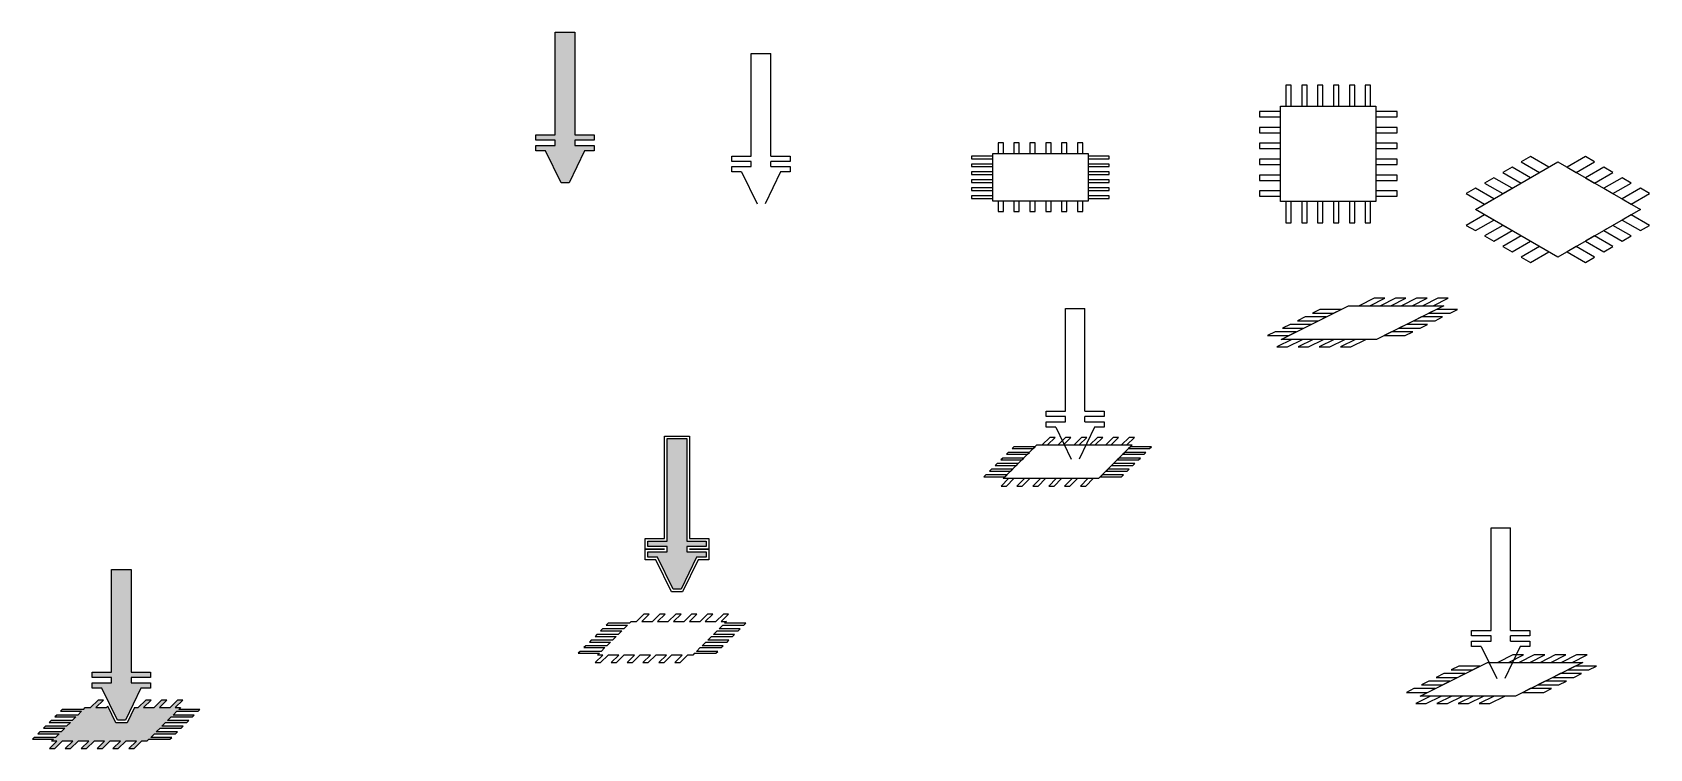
# Model space of a CAD drawing. Header units: millimetres. Extents: x -236 to 70, y -101 to 34.
import ezdxf

# ---------------------------------------------------------------- set-up
doc = ezdxf.new("R2010")
doc.units = ezdxf.units.MM
doc.layers.add('TETE', color=5, linetype='Continuous', true_color=0x0000ff)

# ---------------------------------------------------------------- blocks, each defined once
blk = doc.blocks.new('bloc 1')
for p, q in [((2, 24), (1, 24)), ((1, 24), (1, 20)), ((2, 20), (2, 24)), ((5, 24), (4, 24)), ((4, 24), (4, 20)), ((5, 20), (5, 24)), ((8, 24), (7, 24)), ((7, 24), (7, 20)), ((8, 20), (8, 24)), ((11, 24), (10, 24)), ((10, 24), (10, 20)), ((11, 20), (11, 24)), ((14, 24), (13, 24)), ((13, 24), (13, 20)), ((14, 20), (14, 24)), ((17, 24), (16, 24)), ((16, 24), (16, 20)), ((17, 20), (17, 24)), ((0, 19), (-4, 19)), ((-4, 19), (-4, 18)), ((0, 18), (0, 19)), ((1, 20), (2, 20)), ((4, 20), (5, 20)), ((7, 20), (8, 20)), ((10, 20), (11, 20)), ((13, 20), (14, 20)), ((16, 20), (17, 20)), ((22, 19), (18, 19)), ((18, 19), (18, 18)), ((22, 18), (22, 19)), ((-4, 18), (0, 18)), ((0, 16), (-4, 16)), ((-4, 16), (-4, 15)), ((0, 15), (0, 16)), ((18, 18), (22, 18)), ((22, 16), (18, 16)), ((18, 16), (18, 15)), ((22, 15), (22, 16)), ((-4, 15), (0, 15)), ((0, 13), (-4, 13)), ((-4, 13), (-4, 12)), ((0, 12), (0, 13)), ((18, 15), (22, 15)), ((22, 13), (18, 13)), ((18, 13), (18, 12)), ((22, 12), (22, 13)), ((-4, 12), (0, 12)), ((0, 10), (-4, 10)), ((-4, 10), (-4, 9)), ((0, 9), (0, 10)), ((18, 12), (22, 12)), ((22, 10), (18, 10)), ((18, 10), (18, 9)), ((22, 9), (22, 10)), ((-4, 9), (0, 9)), ((0, 7), (-4, 7)), ((-4, 7), (-4, 6)), ((0, 6), (0, 7)), ((18, 9), (22, 9)), ((22, 7), (18, 7)), ((18, 7), (18, 6)), ((22, 6), (22, 7)), ((-4, 6), (0, 6)), ((0, 4), (-4, 4)), ((-4, 4), (-4, 3)), ((0, 3), (0, 4)), ((18, 6), (22, 6)), ((22, 4), (18, 4)), ((18, 4), (18, 3)), ((22, 3), (22, 4)), ((-4, 3), (0, 3)), ((2, 2), (1, 2)), ((1, 2), (1, -2)), ((2, -2), (2, 2)), ((5, 2), (4, 2)), ((4, 2), (4, -2)), ((5, -2), (5, 2)), ((8, 2), (7, 2)), ((7, 2), (7, -2)), ((8, -2), (8, 2)), ((11, 2), (10, 2)), ((10, 2), (10, -2)), ((11, -2), (11, 2)), ((14, 2), (13, 2)), ((13, 2), (13, -2)), ((14, -2), (14, 2)), ((17, 2), (16, 2)), ((16, 2), (16, -2)), ((17, -2), (17, 2)), ((18, 3), (22, 3)), ((1, -2), (2, -2)), ((4, -2), (5, -2)), ((7, -2), (8, -2)), ((10, -2), (11, -2)), ((13, -2), (14, -2)), ((16, -2), (17, -2))]:
    blk.add_line(p, q)
at = {"flags": 128}
blk.add_lwpolyline([(18, 20), (18, 2), (0, 2), (0, 20)], close=True, dxfattribs=at)
blk = doc.blocks.new('bloc 3')
for p, q in [((12.42, 7.42), (11.01, 6.01)), ((12.01, 6.01), (13.42, 7.42)), ((13.42, 7.42), (12.42, 7.42)), ((15.42, 7.42), (14.01, 6.01)), ((15.01, 6.01), (16.42, 7.42)), ((16.42, 7.42), (15.42, 7.42)), ((18.42, 7.42), (17.01, 6.01)), ((18.01, 6.01), (19.42, 7.42)), ((19.42, 7.42), (18.42, 7.42)), ((21.42, 7.42), (20.01, 6.01)), ((21.01, 6.01), (22.42, 7.42)), ((22.42, 7.42), (21.42, 7.42)), ((24.42, 7.42), (23.01, 6.01)), ((24.01, 6.01), (25.42, 7.42)), ((25.42, 7.42), (24.42, 7.42)), ((27.42, 7.42), (26.01, 6.01)), ((27.01, 6.01), (28.42, 7.42)), ((28.42, 7.42), (27.42, 7.42)), ((3.54, 3.54), (3.18, 3.18)), ((3.18, 3.18), (7.18, 3.18)), ((7.54, 3.54), (3.54, 3.54)), ((4.6, 4.6), (4.24, 4.24)), ((4.24, 4.24), (8.24, 4.24)), ((8.6, 4.6), (4.6, 4.6)), ((5.66, 5.66), (5.3, 5.3)), ((5.3, 5.3), (9.3, 5.3)), ((9.66, 5.66), (5.66, 5.66)), ((25.18, 3.18), (29.18, 3.18)), ((29.54, 3.54), (25.54, 3.54)), ((26.24, 4.24), (30.24, 4.24)), ((30.6, 4.6), (26.6, 4.6)), ((27.3, 5.3), (31.3, 5.3)), ((31.66, 5.66), (27.66, 5.66)), ((29.18, 3.18), (29.54, 3.54)), ((30.24, 4.24), (30.6, 4.6)), ((31.3, 5.3), (31.66, 5.66)), ((0.35, 0.35), (0, 0)), ((0, 0), (4, 0)), ((4.35, 0.35), (0.35, 0.35)), ((1.41, 1.41), (1.06, 1.06)), ((1.06, 1.06), (5.06, 1.06)), ((5.41, 1.41), (1.41, 1.41)), ((2.47, 2.47), (2.12, 2.12)), ((2.12, 2.12), (6.12, 2.12)), ((6.47, 2.47), (2.47, 2.47)), ((22, 0), (26, 0)), ((26.35, 0.35), (22.35, 0.35)), ((23.06, 1.06), (27.06, 1.06)), ((27.41, 1.41), (23.41, 1.41)), ((24.12, 2.12), (28.12, 2.12)), ((28.47, 2.47), (24.47, 2.47)), ((26, 0), (26.35, 0.35)), ((27.06, 1.06), (27.41, 1.41)), ((28.12, 2.12), (28.47, 2.47)), ((4.65, -0.35), (3.23, -1.77)), ((3.23, -1.77), (4.23, -1.77)), ((4.23, -1.77), (5.65, -0.35)), ((7.65, -0.35), (6.23, -1.77)), ((6.23, -1.77), (7.23, -1.77)), ((7.23, -1.77), (8.65, -0.35)), ((10.65, -0.35), (9.23, -1.77)), ((9.23, -1.77), (10.23, -1.77)), ((10.23, -1.77), (11.65, -0.35)), ((13.65, -0.35), (12.23, -1.77)), ((12.23, -1.77), (13.23, -1.77)), ((13.23, -1.77), (14.65, -0.35)), ((16.65, -0.35), (15.23, -1.77)), ((15.23, -1.77), (16.23, -1.77)), ((16.23, -1.77), (17.65, -0.35)), ((19.65, -0.35), (18.23, -1.77)), ((18.23, -1.77), (19.23, -1.77)), ((19.23, -1.77), (20.65, -0.35))]:
    blk.add_line(p, q)
at = {"flags": 128}
for points in [[(6.47, 2.47), (7.18, 3.18)], [(7.54, 3.54), (8.24, 4.24)], [(8.6, 4.6), (9.3, 5.3)], [(9.66, 5.66), (10.01, 6.01), (11.01, 6.01)], [(12.01, 6.01), (14.01, 6.01)], [(15.01, 6.01), (17.01, 6.01)], [(18.01, 6.01), (20.01, 6.01)], [(21.01, 6.01), (23.01, 6.01)], [(24.01, 6.01), (26.01, 6.01)], [(25.18, 3.18), (24.47, 2.47)], [(26.24, 4.24), (25.54, 3.54)], [(27.3, 5.3), (26.6, 4.6)], [(27.01, 6.01), (28.01, 6.01), (27.66, 5.66)], [(4.65, -0.35), (3.65, -0.35), (4, 0)], [(4.35, 0.35), (5.06, 1.06)], [(5.41, 1.41), (6.12, 2.12)], [(22, 0), (21.65, -0.35), (20.65, -0.35)], [(23.06, 1.06), (22.35, 0.35)], [(24.12, 2.12), (23.41, 1.41)], [(7.65, -0.35), (5.65, -0.35)], [(10.65, -0.35), (8.65, -0.35)], [(13.65, -0.35), (11.65, -0.35)], [(16.65, -0.35), (14.65, -0.35)], [(19.65, -0.35), (17.65, -0.35)]]:
    blk.add_lwpolyline(points, dxfattribs=at)
blk = doc.blocks.new('bloc 2')
for p, q in [((-2.59, 28.46), (1.1, 28.46)), ((-2.59, 9.05), (-2.59, 28.46)), ((1.1, 9.05), (1.1, 28.46)), ((-6.25, 9.05), (-2.59, 9.05)), ((-6.25, 8.05), (-6.25, 9.05)), ((-2.59, 8.05), (-6.25, 8.05)), ((-6.25, 7.05), (-2.59, 7.05)), ((-6.25, 6.05), (-6.25, 7.05)), ((-2.59, 7.05), (-2.59, 8.05)), ((1.1, 9.05), (4.75, 9.05)), ((4.75, 8.05), (1.1, 8.05)), ((1.1, 7.05), (1.1, 8.05)), ((1.1, 7.05), (4.75, 7.05)), ((4.75, 9.05), (4.75, 8.05)), ((4.75, 7.05), (4.75, 6.05)), ((-4.42, 6.05), (-6.25, 6.05)), ((-4.42, 6.05), (-1.49, 0)), ((2.93, 6.05), (0, 0)), ((4.75, 6.05), (2.93, 6.05))]:
    blk.add_line(p, q)

msp = doc.modelspace()

# ---------------------------------------------------------------- hatches: boundary and pattern name
for points in [[(-133.34, 33.98), (-133.34, 14.58), (-129.68, 14.58), (-129.68, 13.58), (-133.34, 13.58), (-133.34, 12.58), (-129.68, 12.58), (-129.68, 11.58), (-131.51, 11.58), (-134.44, 5.52), (-135.93, 5.52), (-138.86, 11.58), (-140.68, 11.58), (-140.68, 12.58), (-137.03, 12.58), (-137.03, 13.58), (-140.68, 13.58), (-140.68, 14.58), (-137.03, 14.58), (-137.03, 33.98)], [(-112.18, -42.82), (-112.18, -62.22), (-108.53, -62.22), (-108.53, -63.22), (-112.18, -63.22), (-112.18, -64.22), (-108.53, -64.22), (-108.53, -65.22), (-110.35, -65.22), (-113.28, -71.28), (-114.78, -71.28), (-117.7, -65.22), (-119.53, -65.22), (-119.53, -64.22), (-115.88, -64.22), (-115.88, -63.22), (-119.53, -63.22), (-119.53, -62.22), (-115.88, -62.22), (-115.88, -42.82)], [(-217.15, -67.54), (-217.15, -86.95), (-213.5, -86.95), (-213.5, -87.95), (-217.15, -87.95), (-217.15, -88.95), (-213.5, -88.95), (-213.5, -89.95), (-215.33, -89.95), (-218.25, -96), (-219.75, -96), (-222.67, -89.95), (-224.5, -89.95), (-224.5, -88.95), (-220.85, -88.95), (-220.85, -87.95), (-224.5, -87.95), (-224.5, -86.95), (-220.85, -86.95), (-220.85, -67.54)], [(-214.82, -93.63), (-213.4, -92.22), (-214.4, -92.22), (-215.82, -93.63), (-216.55, -93.63), (-217.94, -96.5), (-220.06, -96.5), (-221.57, -93.38), (-221.82, -93.63), (-223.82, -93.63), (-222.4, -92.22), (-223.4, -92.22), (-224.82, -93.63), (-225.82, -93.63), (-226.17, -93.99), (-230.17, -93.99), (-230.53, -94.34), (-226.53, -94.34), (-227.23, -95.05), (-231.23, -95.05), (-231.59, -95.4), (-227.59, -95.4), (-228.29, -96.11), (-232.29, -96.11), (-232.65, -96.46), (-228.65, -96.46), (-229.35, -97.17), (-233.35, -97.17), (-233.71, -97.52), (-229.71, -97.52), (-230.41, -98.23), (-234.41, -98.23), (-234.77, -98.58), (-230.77, -98.58), (-231.47, -99.29), (-235.47, -99.29), (-235.83, -99.64), (-231.83, -99.64), (-232.18, -100), (-231.18, -100), (-232.6, -101.41), (-231.6, -101.41), (-230.18, -100), (-228.18, -100), (-229.6, -101.41), (-228.6, -101.41), (-227.18, -100), (-225.18, -100), (-226.6, -101.41), (-225.6, -101.41), (-224.18, -100), (-222.18, -100), (-223.6, -101.41), (-222.6, -101.41), (-221.18, -100), (-219.18, -100), (-220.6, -101.41), (-219.6, -101.41), (-218.18, -100), (-216.18, -100), (-217.6, -101.41), (-216.6, -101.41), (-215.18, -100), (-214.18, -100), (-213.83, -99.64), (-209.83, -99.64), (-209.47, -99.29), (-213.47, -99.29), (-212.77, -98.58), (-208.77, -98.58), (-208.41, -98.23), (-212.41, -98.23), (-211.71, -97.52), (-207.71, -97.52), (-207.35, -97.17), (-211.35, -97.17), (-210.65, -96.46), (-206.65, -96.46), (-206.29, -96.11), (-210.29, -96.11), (-209.59, -95.4), (-205.59, -95.4), (-205.23, -95.05), (-209.23, -95.05), (-208.53, -94.34), (-204.53, -94.34), (-204.17, -93.99), (-208.17, -93.99), (-207.82, -93.63), (-208.82, -93.63), (-207.4, -92.22), (-208.4, -92.22), (-209.82, -93.63), (-211.82, -93.63), (-210.4, -92.22), (-211.4, -92.22), (-212.82, -93.63)]]:
    msp.add_hatch(color=256).paths.add_polyline_path(points, flags=0)

# ---------------------------------------------------------------- linework, layer by layer
for p, q in [((-43.61, -42.59), (-45.03, -44)), ((-44.03, -44), (-42.61, -42.59)), ((-42.61, -42.59), (-43.61, -42.59)), ((-40.61, -42.59), (-42.03, -44)), ((-41.03, -44), (-39.61, -42.59)), ((-39.61, -42.59), (-40.61, -42.59)), ((-37.61, -42.59), (-39.03, -44)), ((-38.03, -44), (-36.61, -42.59)), ((-36.61, -42.59), (-37.61, -42.59)), ((-34.61, -42.59), (-36.03, -44)), ((-35.03, -44), (-33.61, -42.59)), ((-33.61, -42.59), (-34.61, -42.59)), ((-31.61, -42.59), (-33.03, -44)), ((-32.03, -44), (-30.61, -42.59)), ((-30.61, -42.59), (-31.61, -42.59)), ((-28.61, -42.59), (-30.03, -44)), ((-29.03, -44), (-27.61, -42.59)), ((-27.61, -42.59), (-28.61, -42.59)), ((-51.44, -45.42), (-51.8, -45.77)), ((-51.8, -45.77), (-47.8, -45.77)), ((-47.44, -45.42), (-51.44, -45.42)), ((-50.38, -44.36), (-50.74, -44.71)), ((-50.74, -44.71), (-46.74, -44.71)), ((-46.38, -44.36), (-50.38, -44.36)), ((-47.8, -45.77), (-47.44, -45.42)), ((-46.74, -44.71), (-46.38, -44.36)), ((-45.03, -44), (-44.03, -44)), ((-42.03, -44), (-41.03, -44)), ((-39.03, -44), (-38.03, -44)), ((-36.03, -44), (-35.03, -44)), ((-33.03, -44), (-32.03, -44)), ((-30.03, -44), (-29.03, -44)), ((-29.44, -45.42), (-29.8, -45.77)), ((-29.8, -45.77), (-25.8, -45.77)), ((-25.44, -45.42), (-29.44, -45.42)), ((-28.38, -44.36), (-28.74, -44.71)), ((-28.74, -44.71), (-24.74, -44.71)), ((-24.38, -44.36), (-28.38, -44.36)), ((-25.8, -45.77), (-25.44, -45.42)), ((-24.74, -44.71), (-24.38, -44.36)), ((-54.62, -48.6), (-54.98, -48.95)), ((-50.62, -48.6), (-54.62, -48.6)), ((-53.56, -47.54), (-53.92, -47.89)), ((-53.92, -47.89), (-49.92, -47.89)), ((-49.56, -47.54), (-53.56, -47.54)), ((-52.5, -46.48), (-52.86, -46.83)), ((-52.86, -46.83), (-48.86, -46.83)), ((-48.5, -46.48), (-52.5, -46.48)), ((-50.98, -48.95), (-50.62, -48.6)), ((-49.92, -47.89), (-49.56, -47.54)), ((-48.86, -46.83), (-48.5, -46.48)), ((-32.62, -48.6), (-32.98, -48.95)), ((-28.62, -48.6), (-32.62, -48.6)), ((-31.56, -47.54), (-31.92, -47.89)), ((-31.92, -47.89), (-27.92, -47.89)), ((-27.56, -47.54), (-31.56, -47.54)), ((-30.5, -46.48), (-30.86, -46.83)), ((-30.86, -46.83), (-26.86, -46.83)), ((-26.5, -46.48), (-30.5, -46.48)), ((-28.98, -48.95), (-28.62, -48.6)), ((-27.92, -47.89), (-27.56, -47.54)), ((-26.86, -46.83), (-26.5, -46.48)), ((-55.69, -49.66), (-56.04, -50.01)), ((-56.04, -50.01), (-52.04, -50.01)), ((-51.69, -49.66), (-55.69, -49.66)), ((-54.98, -48.95), (-50.98, -48.95)), ((-51.39, -50.37), (-52.81, -51.78)), ((-52.81, -51.78), (-51.81, -51.78)), ((-52.04, -50.01), (-51.69, -49.66)), ((-51.81, -51.78), (-50.39, -50.37)), ((-50.39, -50.37), (-51.39, -50.37)), ((-48.39, -50.37), (-49.81, -51.78)), ((-49.81, -51.78), (-48.81, -51.78)), ((-48.81, -51.78), (-47.39, -50.37)), ((-47.39, -50.37), (-48.39, -50.37)), ((-45.39, -50.37), (-46.81, -51.78)), ((-46.81, -51.78), (-45.81, -51.78)), ((-45.81, -51.78), (-44.39, -50.37)), ((-44.39, -50.37), (-45.39, -50.37)), ((-42.39, -50.37), (-43.81, -51.78)), ((-43.81, -51.78), (-42.81, -51.78)), ((-42.81, -51.78), (-41.39, -50.37)), ((-41.39, -50.37), (-42.39, -50.37)), ((-39.39, -50.37), (-40.81, -51.78)), ((-40.81, -51.78), (-39.81, -51.78)), ((-39.81, -51.78), (-38.39, -50.37)), ((-38.39, -50.37), (-39.39, -50.37)), ((-36.39, -50.37), (-37.81, -51.78)), ((-37.81, -51.78), (-36.81, -51.78)), ((-36.81, -51.78), (-35.39, -50.37)), ((-35.39, -50.37), (-36.39, -50.37)), ((-33.69, -49.66), (-34.04, -50.01)), ((-34.04, -50.01), (-30.04, -50.01)), ((-29.69, -49.66), (-33.69, -49.66)), ((-32.98, -48.95), (-28.98, -48.95)), ((-30.04, -50.01), (-29.69, -49.66)), ((-230.17, -93.99), (-230.53, -94.34)), ((-230.53, -94.34), (-226.53, -94.34)), ((-226.17, -93.99), (-230.17, -93.99)), ((-223.4, -92.22), (-224.82, -93.63)), ((-223.82, -93.63), (-222.4, -92.22)), ((-222.4, -92.22), (-223.4, -92.22)), ((-221.57, -93.38), (-221.82, -93.63)), ((-214.4, -92.22), (-215.82, -93.63)), ((-214.82, -93.63), (-213.4, -92.22)), ((-213.4, -92.22), (-214.4, -92.22)), ((-211.4, -92.22), (-212.82, -93.63)), ((-211.82, -93.63), (-210.4, -92.22)), ((-210.4, -92.22), (-211.4, -92.22)), ((-208.4, -92.22), (-209.82, -93.63)), ((-208.82, -93.63), (-207.4, -92.22)), ((-208.53, -94.34), (-204.53, -94.34)), ((-207.4, -92.22), (-208.4, -92.22)), ((-204.17, -93.99), (-208.17, -93.99)), ((-204.53, -94.34), (-204.17, -93.99)), ((-233.35, -97.17), (-233.71, -97.52)), ((-233.71, -97.52), (-229.71, -97.52)), ((-229.35, -97.17), (-233.35, -97.17)), ((-232.29, -96.11), (-232.65, -96.46)), ((-232.65, -96.46), (-228.65, -96.46)), ((-228.29, -96.11), (-232.29, -96.11)), ((-231.23, -95.05), (-231.59, -95.4)), ((-231.59, -95.4), (-227.59, -95.4)), ((-227.23, -95.05), (-231.23, -95.05)), ((-211.71, -97.52), (-207.71, -97.52)), ((-207.35, -97.17), (-211.35, -97.17)), ((-210.65, -96.46), (-206.65, -96.46)), ((-206.29, -96.11), (-210.29, -96.11)), ((-209.59, -95.4), (-205.59, -95.4)), ((-205.23, -95.05), (-209.23, -95.05)), ((-207.71, -97.52), (-207.35, -97.17)), ((-206.65, -96.46), (-206.29, -96.11)), ((-205.59, -95.4), (-205.23, -95.05)), ((-235.47, -99.29), (-235.83, -99.64)), ((-235.83, -99.64), (-231.83, -99.64)), ((-231.47, -99.29), (-235.47, -99.29)), ((-234.41, -98.23), (-234.77, -98.58)), ((-234.77, -98.58), (-230.77, -98.58)), ((-230.41, -98.23), (-234.41, -98.23)), ((-231.18, -100), (-232.6, -101.41)), ((-231.6, -101.41), (-230.18, -100)), ((-228.18, -100), (-229.6, -101.41)), ((-228.6, -101.41), (-227.18, -100)), ((-225.18, -100), (-226.6, -101.41)), ((-225.6, -101.41), (-224.18, -100)), ((-222.18, -100), (-223.6, -101.41)), ((-222.6, -101.41), (-221.18, -100)), ((-219.18, -100), (-220.6, -101.41)), ((-219.6, -101.41), (-218.18, -100)), ((-216.18, -100), (-217.6, -101.41)), ((-216.6, -101.41), (-215.18, -100)), ((-213.83, -99.64), (-209.83, -99.64)), ((-209.47, -99.29), (-213.47, -99.29)), ((-212.77, -98.58), (-208.77, -98.58)), ((-208.41, -98.23), (-212.41, -98.23)), ((-209.83, -99.64), (-209.47, -99.29)), ((-208.77, -98.58), (-208.41, -98.23)), ((-232.6, -101.41), (-231.6, -101.41)), ((-229.6, -101.41), (-228.6, -101.41)), ((-226.6, -101.41), (-225.6, -101.41)), ((-223.6, -101.41), (-222.6, -101.41)), ((-220.6, -101.41), (-219.6, -101.41)), ((-217.6, -101.41), (-216.6, -101.41))]:
    msp.add_line(p, q)
at = {"flags": 128}
for points in [[(-133.34, 33.98), (-133.34, 14.58), (-129.68, 14.58), (-129.68, 13.58), (-133.34, 13.58), (-133.34, 12.58), (-129.68, 12.58), (-129.68, 11.58), (-131.51, 11.58), (-134.44, 5.52), (-135.93, 5.52), (-138.86, 11.58), (-140.68, 11.58), (-140.68, 12.58), (-137.03, 12.58), (-137.03, 13.58), (-140.68, 13.58), (-140.68, 14.58), (-137.03, 14.58), (-137.03, 33.98)], [(-111.68, -42.32), (-111.68, -61.72), (-108.03, -61.72), (-108.03, -63.72), (-111.68, -63.72), (-108.03, -63.72), (-108.03, -65.72), (-110.04, -65.72), (-112.97, -71.78), (-115.09, -71.78), (-118.02, -65.72), (-120.03, -65.72), (-120.03, -63.72), (-116.38, -63.72), (-120.03, -63.72), (-120.03, -61.72), (-116.38, -61.72), (-116.38, -42.32)], [(-112.18, -42.82), (-112.18, -62.22), (-108.53, -62.22), (-108.53, -63.22), (-112.18, -63.22), (-112.18, -64.22), (-108.53, -64.22), (-108.53, -65.22), (-110.35, -65.22), (-113.28, -71.28), (-114.78, -71.28), (-117.7, -65.22), (-119.53, -65.22), (-119.53, -64.22), (-115.88, -64.22), (-115.88, -63.22), (-119.53, -63.22), (-119.53, -62.22), (-115.88, -62.22), (-115.88, -42.82)], [(-217.15, -67.54), (-217.15, -86.95), (-213.5, -86.95), (-213.5, -87.95), (-217.15, -87.95), (-217.15, -88.95), (-213.5, -88.95), (-213.5, -89.95), (-215.33, -89.95), (-218.25, -96), (-219.75, -96), (-222.67, -89.95), (-224.5, -89.95), (-224.5, -88.95), (-220.85, -88.95), (-220.85, -87.95), (-224.5, -87.95), (-224.5, -86.95), (-220.85, -86.95), (-220.85, -67.54)]]:
    msp.add_lwpolyline(points, close=True, dxfattribs=at)
for points in [[(52.4, 9.5), (67.99, 0.5), (52.4, -8.5), (36.81, 0.5), (52.4, 9.5)], [(50.67, 8.5), (47.21, 10.5), (45.47, 9.5), (48.94, 7.5), (50.67, 8.5)], [(55.87, 7.5), (59.33, 9.5), (57.6, 10.5), (54.13, 8.5), (55.87, 7.5)], [(43.74, 4.5), (40.28, 6.5), (38.55, 5.5), (42.01, 3.5), (43.74, 4.5)], [(47.21, 6.5), (43.74, 8.5), (42.01, 7.5), (45.47, 5.5), (47.21, 6.5)], [(59.33, 5.5), (62.79, 7.5), (61.06, 8.5), (57.6, 6.5), (59.33, 5.5)], [(62.79, 3.5), (66.26, 5.5), (64.53, 6.5), (61.06, 4.5), (62.79, 3.5)], [(40.28, 2.5), (36.81, 4.5), (35.08, 3.5), (38.55, 1.5), (40.28, 2.5)], [(66.26, 1.5), (69.72, 3.5), (67.99, 4.5), (64.53, 2.5), (66.26, 1.5)], [(36.81, -3.5), (40.28, -1.5), (38.55, -0.5), (35.08, -2.5), (36.81, -3.5)], [(40.28, -5.5), (43.74, -3.5), (42.01, -2.5), (38.55, -4.5), (40.28, -5.5)], [(66.26, -4.5), (62.79, -2.5), (61.06, -3.5), (64.53, -5.5), (66.26, -4.5)], [(69.72, -2.5), (66.26, -0.5), (64.53, -1.5), (67.99, -3.5), (69.72, -2.5)], [(43.74, -7.5), (47.21, -5.5), (45.47, -4.5), (42.01, -6.5), (43.74, -7.5)], [(62.79, -6.5), (59.33, -4.5), (57.6, -5.5), (61.06, -7.5), (62.79, -6.5)], [(47.21, -9.5), (50.67, -7.5), (48.94, -6.5), (45.47, -8.5), (47.21, -9.5)], [(59.33, -8.5), (55.87, -6.5), (54.13, -7.5), (57.6, -9.5), (59.33, -8.5)], [(30.85, -17.69), (18.12, -24.05), (0.12, -24.05), (12.85, -17.69), (30.85, -17.69)], [(16.85, -17.69), (19.68, -16.28), (17.68, -16.28), (14.85, -17.69), (16.85, -17.69)], [(20.85, -17.69), (23.68, -16.28), (21.68, -16.28), (18.85, -17.69), (20.85, -17.69)], [(24.85, -17.69), (27.68, -16.28), (25.68, -16.28), (22.85, -17.69), (24.85, -17.69)], [(28.85, -17.69), (31.68, -16.28), (29.68, -16.28), (26.85, -17.69), (28.85, -17.69)], [(0.36, -21.93), (4.36, -21.93), (5.78, -21.23), (1.78, -21.23), (0.36, -21.93)], [(3.19, -20.52), (7.19, -20.52), (8.61, -19.81), (4.61, -19.81), (3.19, -20.52)], [(6.02, -19.1), (10.02, -19.1), (11.44, -18.4), (7.44, -18.4), (6.02, -19.1)], [(22.36, -21.93), (26.36, -21.93), (27.78, -21.23), (23.78, -21.23), (22.36, -21.93)], [(25.19, -20.52), (29.19, -20.52), (30.61, -19.81), (26.61, -19.81), (25.19, -20.52)], [(28.02, -19.1), (32.02, -19.1), (33.44, -18.4), (29.44, -18.4), (28.02, -19.1)], [(-2.46, -23.35), (1.54, -23.35), (2.95, -22.64), (-1.05, -22.64), (-2.46, -23.35)], [(1.29, -25.47), (4.12, -24.05), (2.12, -24.05), (-0.71, -25.47), (1.29, -25.47)], [(5.29, -25.47), (8.12, -24.05), (6.12, -24.05), (3.29, -25.47), (5.29, -25.47)], [(9.29, -25.47), (12.12, -24.05), (10.12, -24.05), (7.29, -25.47), (9.29, -25.47)], [(13.29, -25.47), (16.12, -24.05), (14.12, -24.05), (11.29, -25.47), (13.29, -25.47)], [(19.54, -23.35), (23.54, -23.35), (24.95, -22.64), (20.95, -22.64), (19.54, -23.35)], [(-28.03, -44), (-34.39, -50.37), (-52.39, -50.37), (-46.03, -44), (-28.03, -44)], [(57.07, -85.11), (44.35, -91.48), (26.35, -91.48), (39.07, -85.11), (57.07, -85.11)], [(43.07, -85.11), (45.9, -83.7), (43.9, -83.7), (41.07, -85.11), (43.07, -85.11)], [(47.07, -85.11), (49.9, -83.7), (47.9, -83.7), (45.07, -85.11), (47.07, -85.11)], [(51.07, -85.11), (53.9, -83.7), (51.9, -83.7), (49.07, -85.11), (51.07, -85.11)], [(55.07, -85.11), (57.9, -83.7), (55.9, -83.7), (53.07, -85.11), (55.07, -85.11)], [(29.42, -87.94), (33.42, -87.94), (34.83, -87.23), (30.83, -87.23), (29.42, -87.94)], [(32.25, -86.53), (36.25, -86.53), (37.66, -85.82), (33.66, -85.82), (32.25, -86.53)], [(51.42, -87.94), (55.42, -87.94), (56.83, -87.23), (52.83, -87.23), (51.42, -87.94)], [(54.25, -86.53), (58.25, -86.53), (59.66, -85.82), (55.66, -85.82), (54.25, -86.53)], [(23.76, -90.77), (27.76, -90.77), (29.17, -90.06), (25.17, -90.06), (23.76, -90.77)], [(27.52, -92.89), (30.35, -91.48), (28.35, -91.48), (25.52, -92.89), (27.52, -92.89)], [(26.59, -89.35), (30.59, -89.35), (32, -88.65), (28, -88.65), (26.59, -89.35)], [(31.52, -92.89), (34.35, -91.48), (32.35, -91.48), (29.52, -92.89), (31.52, -92.89)], [(35.52, -92.89), (38.35, -91.48), (36.35, -91.48), (33.52, -92.89), (35.52, -92.89)], [(39.52, -92.89), (42.35, -91.48), (40.35, -91.48), (37.52, -92.89), (39.52, -92.89)], [(45.76, -90.77), (49.76, -90.77), (51.17, -90.06), (47.17, -90.06), (45.76, -90.77)], [(48.59, -89.35), (52.59, -89.35), (54, -88.65), (50, -88.65), (48.59, -89.35)], [(-227.23, -95.05), (-226.53, -94.34)], [(-226.17, -93.99), (-225.82, -93.63), (-224.82, -93.63)], [(-223.82, -93.63), (-221.82, -93.63)], [(-216.55, -93.63), (-217.94, -96.5), (-220.06, -96.5), (-221.57, -93.38)], [(-216.55, -93.63), (-215.82, -93.63)], [(-214.82, -93.63), (-212.82, -93.63)], [(-211.82, -93.63), (-209.82, -93.63)], [(-208.53, -94.34), (-209.23, -95.05)], [(-208.82, -93.63), (-207.82, -93.63), (-208.17, -93.99)], [(-230.41, -98.23), (-229.71, -97.52)], [(-229.35, -97.17), (-228.65, -96.46)], [(-228.29, -96.11), (-227.59, -95.4)], [(-211.71, -97.52), (-212.41, -98.23)], [(-210.65, -96.46), (-211.35, -97.17)], [(-209.59, -95.4), (-210.29, -96.11)], [(-231.18, -100), (-232.18, -100), (-231.83, -99.64)], [(-231.47, -99.29), (-230.77, -98.58)], [(-228.18, -100), (-230.18, -100)], [(-225.18, -100), (-227.18, -100)], [(-222.18, -100), (-224.18, -100)], [(-219.18, -100), (-221.18, -100)], [(-216.18, -100), (-218.18, -100)], [(-213.83, -99.64), (-214.18, -100), (-215.18, -100)], [(-212.77, -98.58), (-213.47, -99.29)]]:
    msp.add_lwpolyline(points, dxfattribs=at)

# ---------------------------------------------------------------- block references
msp.add_blockref('bloc 1', (0, 0))
at = {"yscale": 0.5}
msp.add_blockref('bloc 1', (-54.37, 1.09), dxfattribs=at)
at = {"layer": 'TETE'}
for name, p in [('bloc 2', (-97.41, 1.54)), ('bloc 2', (-38.07, -46.68)), ('bloc 2', (42.34, -88.15)), ('bloc 3', (-132.7, -83.38))]:
    msp.add_blockref(name, p, dxfattribs=at)

doc.saveas('drawing.dxf')
